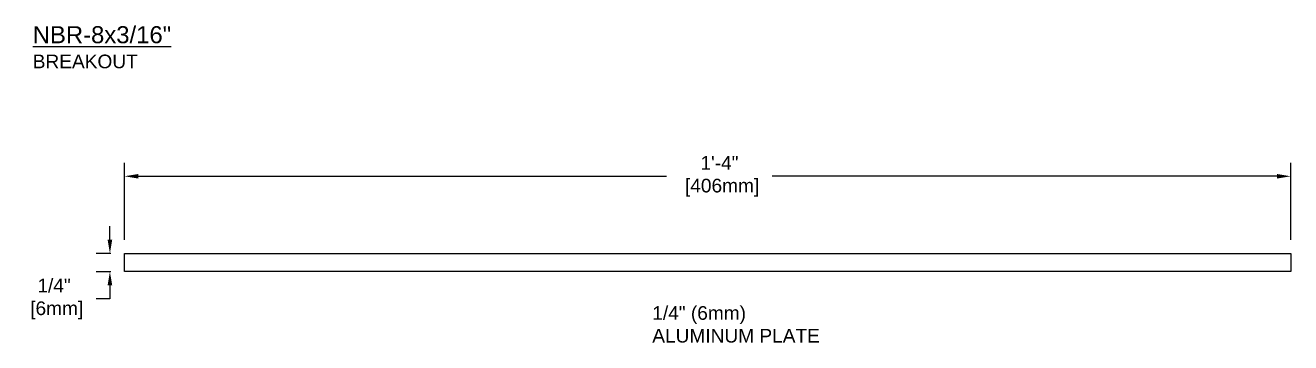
# Model space of a CAD drawing. Header units: inches. Extents: x -1.4 to 50.7, y -1.4 to 10.9.
# Drawn here: x 33.34 to 50.7, y 4.62 to 8.99 of the extents above; entities that cross this region are included whole.
import ezdxf

# ---------------------------------------------------------------- set-up
doc = ezdxf.new("R2010")
doc.units = ezdxf.units.IN
doc.header["$MEASUREMENT"] = 0
for name, color, linetype in [('Dimensions', 3, 'Continuous'), ('Metals', 7, 'Continuous'), ('Text', 2, 'Continuous')]:
    doc.layers.add(name, color=color, linetype=linetype)
doc.styles.add('ARIAL', font='arial.ttf')
doc.dimstyles.new('Arial', dxfattribs={"dimscale": 1.5, "dimtxt": 0.125, "dimasz": 0.125, "dimexe": 0.125, "dimexo": 0.125, "dimgap": 0.125, "dimtad": 0, "dimtih": 1, "dimtoh": 1, "dimdec": 4, "dimzin": 0, "dimdsep": 46, "dimlunit": 4, "dimtxsty": 'ARIAL', "dimcen": 0.125, "dimadec": 0, "dimazin": 0, "dimtfac": 1, "dimtdec": 4, "dimtofl": 0, "dimtmove": 0, "dimatfit": 3, "dimfxl": 0, "dimfrac": 2, "dimtolj": 1, "dimtzin": 0, "dimarcsym": 0})

# ---------------------------------------------------------------- blocks, each defined once
blk = doc.blocks.new('*D22')
at = {"layer": 'Defpoints', "color": 0}
for p in [(50.698, 6.91), (34.698, 5.849), (50.698, 5.849)]:
    blk.add_point(p, dxfattribs=at)
at = {"layer": 'Dimensions', "color": 0, "lineweight": -2}
for p, q in [((34.698, 6.037), (34.698, 7.097)), ((50.698, 6.037), (50.698, 7.097)), ((34.886, 6.91), (42.136, 6.91)), ((50.511, 6.91), (43.586, 6.91))]:
    blk.add_line(p, q, dxfattribs=at)
at = {"layer": 'Dimensions', "color": 0}
for points in [[(34.886, 6.941), (34.886, 6.879), (34.698, 6.91)], [(50.511, 6.941), (50.511, 6.879), (50.698, 6.91)]]:
    blk.add_solid(points, dxfattribs=at)
at = {"layer": 'Dimensions', "color": 0, "insert": (42.861, 6.91), "char_height": 0.1875, "attachment_point": 5, "style": 'ARIAL'}
blk.add_mtext('\\A1;1\'-4"\\P [406mm]', dxfattribs=at)
blk = doc.blocks.new('*D23')
at = {"layer": 'Defpoints', "color": 0}
for p in [(34.698, 5.849), (34.498, 5.599), (34.698, 5.599)]:
    blk.add_point(p, dxfattribs=at)
at = {"layer": 'Dimensions', "color": 0, "lineweight": -2}
for p, q in [((34.498, 6.037), (34.498, 6.224)), ((34.511, 5.849), (34.311, 5.849)), ((34.511, 5.599), (34.311, 5.599)), ((34.498, 5.412), (34.498, 5.224)), ((34.498, 5.224), (34.311, 5.224))]:
    blk.add_line(p, q, dxfattribs=at)
at = {"layer": 'Dimensions', "color": 0}
for points in [[(34.467, 6.037), (34.53, 6.037), (34.498, 5.849)], [(34.467, 5.412), (34.53, 5.412), (34.498, 5.599)]]:
    blk.add_solid(points, dxfattribs=at)
at = {"layer": 'Dimensions', "color": 0, "insert": (33.732, 5.224), "char_height": 0.1875, "attachment_point": 5, "style": 'ARIAL'}
blk.add_mtext('\\A1;1/4"\\P [6mm]', dxfattribs=at)

msp = doc.modelspace()

# ---------------------------------------------------------------- linework, layer by layer
at = {"layer": 'Metals'}
msp.add_lwpolyline([(34.69831, 5.84913), (50.69831, 5.84913), (50.69831, 5.59913), (34.69831, 5.59913)], close=True, dxfattribs=at)

# ---------------------------------------------------------------- texts
at = {"layer": 'Text', "insert": (33.43944, 8.97284), "char_height": 0.1875, "width": 7.5157046, "attachment_point": 1, "style": 'ARIAL'}
msp.add_mtext('{\\H1.25x;\\LNBR-8x3/16"\\P}BREAKOUT', dxfattribs=at)
at = {"layer": 'Text', "insert": (41.93921, 4.87373), "char_height": 0.1875, "attachment_point": 4, "style": 'ARIAL'}
msp.add_mtext('1/4" (6mm)\\PALUMINUM PLATE', dxfattribs=at)

# ---------------------------------------------------------------- dimensions: what is measured, and where the dimension line sits
at = {"layer": 'Dimensions'}
dim = msp.add_linear_dim(base=(50.69831, 6.90998), p1=(34.69831, 5.84913), p2=(50.69831, 5.84913), dimstyle='Arial', override={"dimpost": '\\X'}, dxfattribs=at)
dim.commit()
dim.dimension.update_dxf_attribs({"geometry": '*D22', "text_midpoint": (42.86134, 6.90998), "dimtype": 160})
dim = msp.add_linear_dim(base=(34.49846, 5.59913), p1=(34.69831, 5.84913), p2=(34.69831, 5.59913), angle=90, dimstyle='Arial', override={"dimpost": '\\X'}, dxfattribs=at)
dim.commit()
dim.dimension.update_dxf_attribs({"geometry": '*D23', "text_midpoint": (33.73177, 5.22413), "dimtype": 160})

doc.saveas('drawing.dxf')
